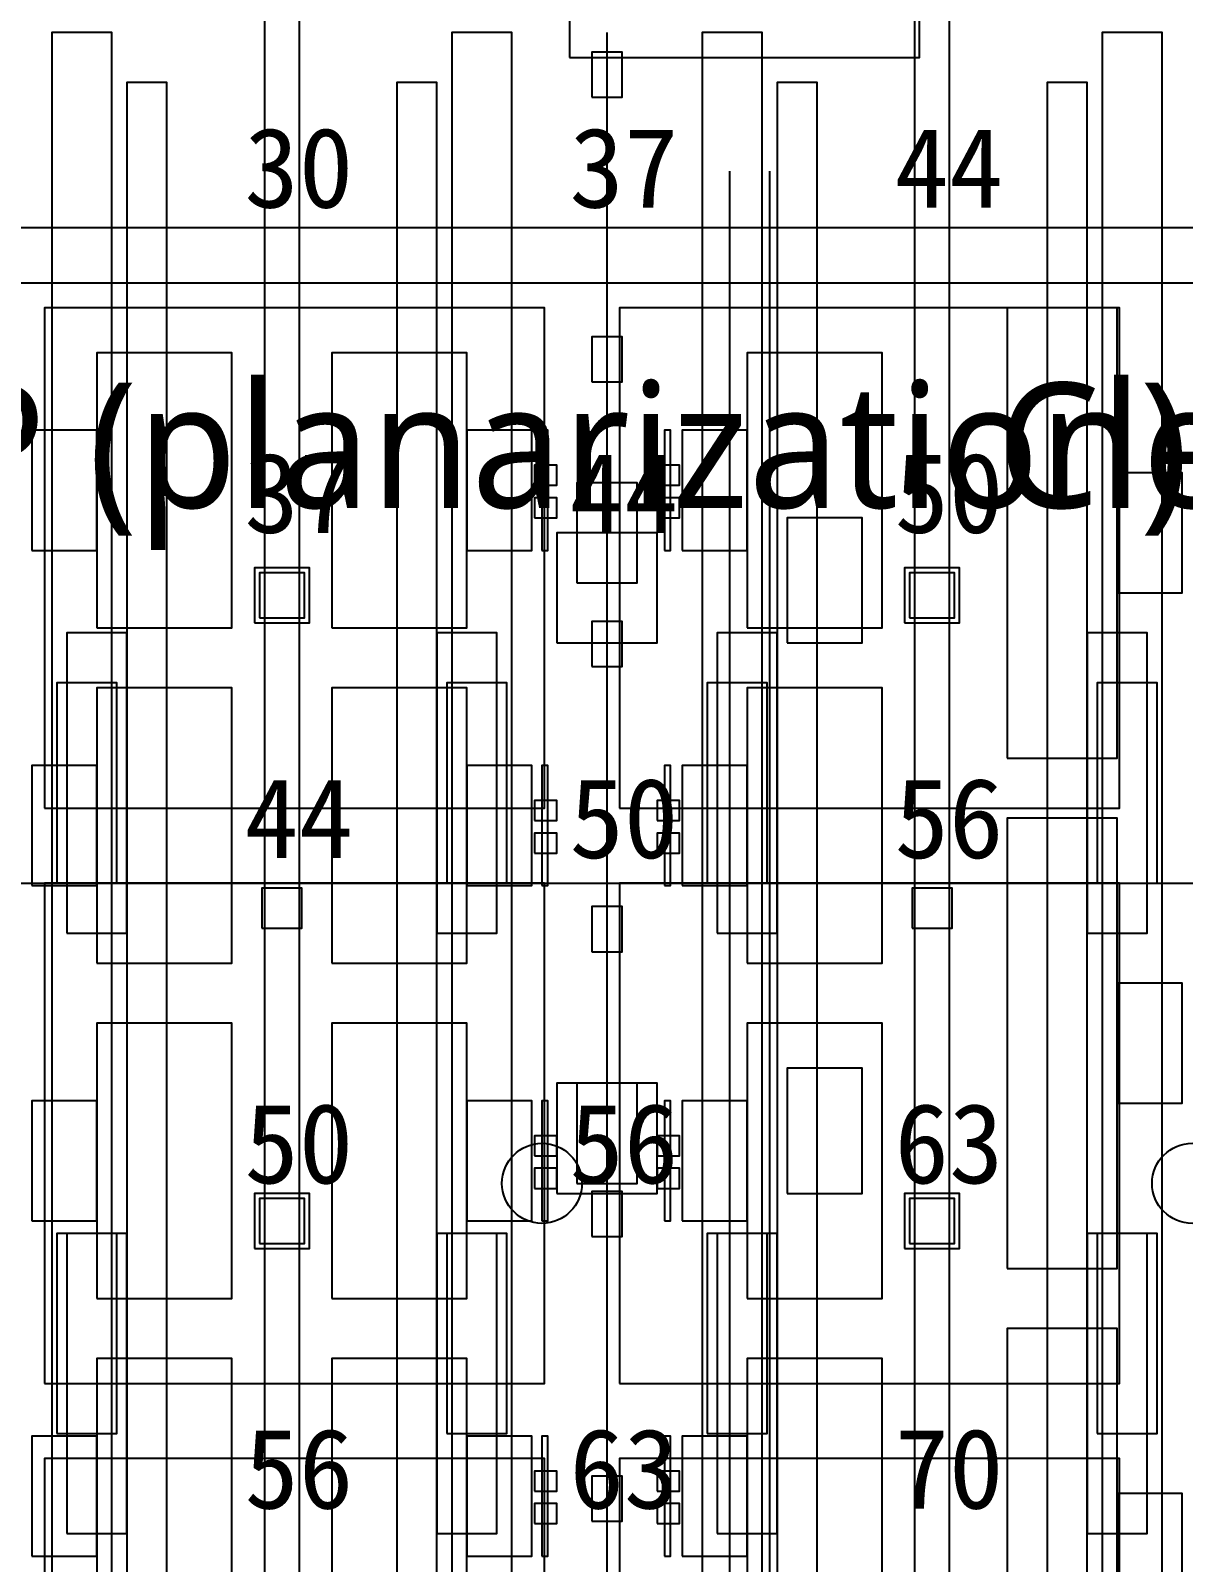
# Model space of a CAD drawing. Header units: metres. Extents: x -1640 to 1560, y -268 to 2338.
# Drawn here: x -94.78 to -71.72, y 1430.42 to 1461.04 of the extents above; entities that cross this region are included whole.
import ezdxf

# ---------------------------------------------------------------- set-up
doc = ezdxf.new("R2010")
doc.units = ezdxf.units.M
for name, color, linetype in [('1F_CHL', 4, 'Continuous'), ('1F_PUMP', 2, 'Continuous'), ('1F_SCR', 3, 'Continuous'), ('1F_STRUCT_COLUMN', 8, 'Continuous'), ('2F_CSF_LATERAL_RACK_CONCEPT', 9, 'Continuous'), ('2F_RFG', 5, 'Continuous'), ('2F_STRUCT_COLUMN', 8, 'Continuous'), ('2F_VMB', 6, 'Continuous'), ('3F_CLEANROOM_OVERHEAD_PIPE_DUCT_CONCEPT', 9, 'Continuous'), ('3F_CMP', 5, 'Continuous'), ('3F_EHS_EGRESS_DIST_M', 2, 'Continuous'), ('3F_EHS_SAFETY_SHOWER_EYEWASH_CONCEPT', 3, 'Continuous'), ('3F_FOUP', 5, 'Continuous'), ('3F_OHT', 9, 'Continuous'), ('3F_OHTV', 1, 'Continuous'), ('3F_STRUCT_COLUMN', 8, 'Continuous'), ('3F_TBAR', 6, 'Continuous'), ('3F_TEXT', 7, 'Continuous'), ('3F_WET', 6, 'Continuous'), ('4F_FFU', 1, 'Continuous'), ('4F_STRUCT_PLENUM_TRUSS_CONCEPT', 9, 'Continuous'), ('5F_CHL', 4, 'Continuous'), ('5F_PUMP', 2, 'Continuous'), ('5F_SCR', 3, 'Continuous'), ('5F_STRUCT_COLUMN', 8, 'Continuous'), ('6F_CSF_LATERAL_RACK_CONCEPT', 9, 'Continuous'), ('6F_RFG', 5, 'Continuous'), ('6F_STRUCT_COLUMN', 8, 'Continuous'), ('6F_VMB', 6, 'Continuous'), ('7F_CLEANROOM_OVERHEAD_PIPE_DUCT_CONCEPT', 9, 'Continuous'), ('7F_CMP', 5, 'Continuous'), ('7F_EHS_EGRESS_DIST_M', 2, 'Continuous'), ('7F_EHS_SAFETY_SHOWER_EYEWASH_CONCEPT', 3, 'Continuous'), ('7F_FOUP', 5, 'Continuous'), ('7F_OHT', 9, 'Continuous'), ('7F_OHTV', 1, 'Continuous'), ('7F_STRUCT_COLUMN', 8, 'Continuous'), ('7F_TBAR', 6, 'Continuous'), ('7F_TEXT', 7, 'Continuous'), ('7F_WET', 6, 'Continuous'), ('8F_FFU', 1, 'Continuous'), ('8F_STRUCT_PLENUM_TRUSS_CONCEPT', 9, 'Continuous'), ('RF_RSC', 4, 'Continuous'), ('UTIL_GAS.SPEC_CONCEPT', 3, 'Continuous'), ('UTIL_PCW.R_CONCEPT', 1, 'Continuous'), ('UTIL_PCW.S_CONCEPT', 6, 'Continuous'), ('UTIL_UPW.R_CONCEPT', 2, 'Continuous'), ('UTIL_UPW.S_CONCEPT', 1, 'Continuous')]:
    doc.layers.add(name, color=color, linetype=linetype)
doc.styles.add('KO', font='malgun.ttf')

msp = doc.modelspace()

# ---------------------------------------------------------------- linework, layer by layer
at = {"layer": '1F_CHL'}
for points in [[(-79.65, 1448.8), (-78.15, 1448.8), (-78.15, 1451.3), (-79.65, 1451.3)], [(-79.65, 1437.8), (-78.15, 1437.8), (-78.15, 1440.3), (-79.65, 1440.3)]]:
    msp.add_lwpolyline(points, close=True, dxfattribs=at)
at = {"layer": '1F_PUMP'}
for points in [[(-94.25, 1444), (-93.05, 1444), (-93.05, 1448), (-94.25, 1448)], [(-86.45, 1444), (-85.25, 1444), (-85.25, 1448), (-86.45, 1448)], [(-81.25, 1444), (-80.05, 1444), (-80.05, 1448), (-81.25, 1448)], [(-73.45, 1444), (-72.25, 1444), (-72.25, 1448), (-73.45, 1448)], [(-94.25, 1433), (-93.05, 1433), (-93.05, 1437), (-94.25, 1437)], [(-86.45, 1433), (-85.25, 1433), (-85.25, 1437), (-86.45, 1437)], [(-81.25, 1433), (-80.05, 1433), (-80.05, 1437), (-81.25, 1437)], [(-73.45, 1433), (-72.25, 1433), (-72.25, 1437), (-73.45, 1437)]]:
    msp.add_lwpolyline(points, close=True, dxfattribs=at)
at = {"layer": '1F_SCR'}
for points in [[(-84.25, 1448.8), (-82.25, 1448.8), (-82.25, 1451), (-84.25, 1451)], [(-84.25, 1437.8), (-82.25, 1437.8), (-82.25, 1440), (-84.25, 1440)]]:
    msp.add_lwpolyline(points, close=True, dxfattribs=at)
at = {"layer": '1F_STRUCT_COLUMN'}
for points in [[(-90.3, 1449.2), (-89.2, 1449.2), (-89.2, 1450.3), (-90.3, 1450.3)], [(-77.3, 1449.2), (-76.2, 1449.2), (-76.2, 1450.3), (-77.3, 1450.3)], [(-90.3, 1436.7), (-89.2, 1436.7), (-89.2, 1437.8), (-90.3, 1437.8)], [(-77.3, 1436.7), (-76.2, 1436.7), (-76.2, 1437.8), (-77.3, 1437.8)]]:
    msp.add_lwpolyline(points, close=True, dxfattribs=at)
at = {"layer": '2F_CSF_LATERAL_RACK_CONCEPT'}
for points in [[(-92.85, 1310), (-92.05, 1310), (-92.05, 1460), (-92.85, 1460)], [(-87.45, 1310), (-86.65, 1310), (-86.65, 1460), (-87.45, 1460)], [(-79.85, 1310), (-79.05, 1310), (-79.05, 1460), (-79.85, 1460)], [(-74.45, 1310), (-73.65, 1310), (-73.65, 1460), (-74.45, 1460)]]:
    msp.add_lwpolyline(points, close=True, dxfattribs=at)
at = {"layer": '2F_RFG'}
for points in [[(-94.05, 1443), (-92.85, 1443), (-92.85, 1449), (-94.05, 1449)], [(-86.65, 1443), (-85.45, 1443), (-85.45, 1449), (-86.65, 1449)], [(-81.05, 1443), (-79.85, 1443), (-79.85, 1449), (-81.05, 1449)], [(-73.65, 1443), (-72.45, 1443), (-72.45, 1449), (-73.65, 1449)], [(-94.05, 1431), (-92.85, 1431), (-92.85, 1437), (-94.05, 1437)], [(-86.65, 1431), (-85.45, 1431), (-85.45, 1437), (-86.65, 1437)], [(-81.05, 1431), (-79.85, 1431), (-79.85, 1437), (-81.05, 1437)], [(-73.65, 1431), (-72.45, 1431), (-72.45, 1437), (-73.65, 1437)]]:
    msp.add_lwpolyline(points, close=True, dxfattribs=at)
at = {"layer": '2F_STRUCT_COLUMN'}
for points in [[(-90.2, 1449.3), (-89.3, 1449.3), (-89.3, 1450.2), (-90.2, 1450.2)], [(-77.2, 1449.3), (-76.3, 1449.3), (-76.3, 1450.2), (-77.2, 1450.2)], [(-90.2, 1436.8), (-89.3, 1436.8), (-89.3, 1437.7), (-90.2, 1437.7)], [(-77.2, 1436.8), (-76.3, 1436.8), (-76.3, 1437.7), (-77.2, 1437.7)]]:
    msp.add_lwpolyline(points, close=True, dxfattribs=at)
at = {"layer": '2F_VMB'}
for points in [[(-83.85, 1450), (-82.65, 1450), (-82.65, 1452), (-83.85, 1452)], [(-83.85, 1438), (-82.65, 1438), (-82.65, 1440), (-83.85, 1440)]]:
    msp.add_lwpolyline(points, close=True, dxfattribs=at)
at = {"layer": '3F_CLEANROOM_OVERHEAD_PIPE_DUCT_CONCEPT'}
for points in [[(-94.35, 1309), (-93.15, 1309), (-93.15, 1461), (-94.35, 1461)], [(-86.35, 1309), (-85.15, 1309), (-85.15, 1461), (-86.35, 1461)], [(-81.35, 1309), (-80.15, 1309), (-80.15, 1461), (-81.35, 1461)], [(-73.35, 1309), (-72.15, 1309), (-72.15, 1461), (-73.35, 1461)]]:
    msp.add_lwpolyline(points, close=True, dxfattribs=at)
at = {"layer": '3F_CMP'}
for points in [[(-93.45, 1449.1), (-90.75, 1449.1), (-90.75, 1454.6), (-93.45, 1454.6)], [(-88.75, 1449.1), (-86.05, 1449.1), (-86.05, 1454.6), (-88.75, 1454.6)], [(-80.45, 1449.1), (-77.75, 1449.1), (-77.75, 1454.6), (-80.45, 1454.6)], [(-94.75, 1450.65), (-93.45, 1450.65), (-93.45, 1453.05), (-94.75, 1453.05)], [(-86.05, 1450.65), (-84.75, 1450.65), (-84.75, 1453.05), (-86.05, 1453.05)], [(-81.75, 1450.65), (-80.45, 1450.65), (-80.45, 1453.05), (-81.75, 1453.05)], [(-93.45, 1442.4), (-90.75, 1442.4), (-90.75, 1447.9), (-93.45, 1447.9)], [(-88.75, 1442.4), (-86.05, 1442.4), (-86.05, 1447.9), (-88.75, 1447.9)], [(-80.45, 1442.4), (-77.75, 1442.4), (-77.75, 1447.9), (-80.45, 1447.9)], [(-94.75, 1443.95), (-93.45, 1443.95), (-93.45, 1446.35), (-94.75, 1446.35)], [(-86.05, 1443.95), (-84.75, 1443.95), (-84.75, 1446.35), (-86.05, 1446.35)], [(-81.75, 1443.95), (-80.45, 1443.95), (-80.45, 1446.35), (-81.75, 1446.35)], [(-93.45, 1435.7), (-90.75, 1435.7), (-90.75, 1441.2), (-93.45, 1441.2)], [(-88.75, 1435.7), (-86.05, 1435.7), (-86.05, 1441.2), (-88.75, 1441.2)], [(-80.45, 1435.7), (-77.75, 1435.7), (-77.75, 1441.2), (-80.45, 1441.2)], [(-94.75, 1437.25), (-93.45, 1437.25), (-93.45, 1439.65), (-94.75, 1439.65)], [(-86.05, 1437.25), (-84.75, 1437.25), (-84.75, 1439.65), (-86.05, 1439.65)], [(-81.75, 1437.25), (-80.45, 1437.25), (-80.45, 1439.65), (-81.75, 1439.65)], [(-93.45, 1429), (-90.75, 1429), (-90.75, 1434.5), (-93.45, 1434.5)], [(-88.75, 1429), (-86.05, 1429), (-86.05, 1434.5), (-88.75, 1434.5)], [(-80.45, 1429), (-77.75, 1429), (-77.75, 1434.5), (-80.45, 1434.5)], [(-94.75, 1430.55), (-93.45, 1430.55), (-93.45, 1432.95), (-94.75, 1432.95)], [(-86.05, 1430.55), (-84.75, 1430.55), (-84.75, 1432.95), (-86.05, 1432.95)], [(-81.75, 1430.55), (-80.45, 1430.55), (-80.45, 1432.95), (-81.75, 1432.95)]]:
    msp.add_lwpolyline(points, close=True, dxfattribs=at)
at = {"layer": '3F_EHS_SAFETY_SHOWER_EYEWASH_CONCEPT'}
for centre in [(-84.55, 1438), (-71.55, 1438)]:
    msp.add_circle(centre, 0.8, dxfattribs=at)
at = {"layer": '3F_FOUP'}
for points in [[(-84.7, 1451.95), (-84.25, 1451.95), (-84.25, 1452.35), (-84.7, 1452.35)], [(-82.25, 1451.95), (-81.8, 1451.95), (-81.8, 1452.35), (-82.25, 1452.35)], [(-84.7, 1451.3), (-84.25, 1451.3), (-84.25, 1451.7), (-84.7, 1451.7)], [(-82.25, 1451.3), (-81.8, 1451.3), (-81.8, 1451.7), (-82.25, 1451.7)], [(-84.7, 1445.25), (-84.25, 1445.25), (-84.25, 1445.65), (-84.7, 1445.65)], [(-82.25, 1445.25), (-81.8, 1445.25), (-81.8, 1445.65), (-82.25, 1445.65)], [(-84.7, 1444.6), (-84.25, 1444.6), (-84.25, 1445), (-84.7, 1445)], [(-82.25, 1444.6), (-81.8, 1444.6), (-81.8, 1445), (-82.25, 1445)], [(-84.7, 1438.55), (-84.25, 1438.55), (-84.25, 1438.95), (-84.7, 1438.95)], [(-82.25, 1438.55), (-81.8, 1438.55), (-81.8, 1438.95), (-82.25, 1438.95)], [(-84.7, 1437.9), (-84.25, 1437.9), (-84.25, 1438.3), (-84.7, 1438.3)], [(-82.25, 1437.9), (-81.8, 1437.9), (-81.8, 1438.3), (-82.25, 1438.3)], [(-84.7, 1431.85), (-84.25, 1431.85), (-84.25, 1432.25), (-84.7, 1432.25)], [(-82.25, 1431.85), (-81.8, 1431.85), (-81.8, 1432.25), (-82.25, 1432.25)], [(-84.7, 1431.2), (-84.25, 1431.2), (-84.25, 1431.6), (-84.7, 1431.6)], [(-82.25, 1431.2), (-81.8, 1431.2), (-81.8, 1431.6), (-82.25, 1431.6)]]:
    msp.add_lwpolyline(points, close=True, dxfattribs=at)
at = {"layer": '3F_OHT'}
msp.add_line((-83.25, 1389), (-83.25, 1461), dxfattribs=at)
at = {"layer": '3F_OHTV'}
for points in [[(-83.55, 1459.71), (-82.95, 1459.71), (-82.95, 1460.61), (-83.55, 1460.61)], [(-83.55, 1454.02), (-82.95, 1454.02), (-82.95, 1454.92), (-83.55, 1454.92)], [(-83.55, 1448.33), (-82.95, 1448.33), (-82.95, 1449.23), (-83.55, 1449.23)], [(-83.55, 1442.63), (-82.95, 1442.63), (-82.95, 1443.53), (-83.55, 1443.53)], [(-83.55, 1436.94), (-82.95, 1436.94), (-82.95, 1437.84), (-83.55, 1437.84)], [(-83.55, 1431.25), (-82.95, 1431.25), (-82.95, 1432.15), (-83.55, 1432.15)]]:
    msp.add_lwpolyline(points, close=True, dxfattribs=at)
at = {"layer": '3F_STRUCT_COLUMN'}
for points in [[(-90.15, 1443.1), (-89.35, 1443.1), (-89.35, 1443.9), (-90.15, 1443.9)], [(-77.15, 1443.1), (-76.35, 1443.1), (-76.35, 1443.9), (-77.15, 1443.9)]]:
    msp.add_lwpolyline(points, close=True, dxfattribs=at)
at = {"layer": '3F_TBAR'}
for points in [[(-84.55, 1450.65), (-84.43, 1450.65), (-84.43, 1453.05), (-84.55, 1453.05)], [(-82.1, 1450.65), (-81.98, 1450.65), (-81.98, 1453.05), (-82.1, 1453.05)], [(-84.55, 1443.95), (-84.43, 1443.95), (-84.43, 1446.35), (-84.55, 1446.35)], [(-82.1, 1443.95), (-81.98, 1443.95), (-81.98, 1446.35), (-82.1, 1446.35)], [(-84.55, 1437.25), (-84.43, 1437.25), (-84.43, 1439.65), (-84.55, 1439.65)], [(-82.1, 1437.25), (-81.98, 1437.25), (-81.98, 1439.65), (-82.1, 1439.65)], [(-84.55, 1430.55), (-84.43, 1430.55), (-84.43, 1432.95), (-84.55, 1432.95)], [(-82.1, 1430.55), (-81.98, 1430.55), (-81.98, 1432.95), (-82.1, 1432.95)]]:
    msp.add_lwpolyline(points, close=True, dxfattribs=at)
at = {"layer": '3F_WET'}
for points in [[(-75.25, 1446.5), (-73.05, 1446.5), (-73.05, 1455.5), (-75.25, 1455.5)], [(-73.05, 1449.8), (-71.75, 1449.8), (-71.75, 1452.2), (-73.05, 1452.2)], [(-75.25, 1436.3), (-73.05, 1436.3), (-73.05, 1445.3), (-75.25, 1445.3)], [(-73.05, 1439.6), (-71.75, 1439.6), (-71.75, 1442), (-73.05, 1442)], [(-75.25, 1426.1), (-73.05, 1426.1), (-73.05, 1435.1), (-75.25, 1435.1)], [(-73.05, 1429.4), (-71.75, 1429.4), (-71.75, 1431.8), (-73.05, 1431.8)]]:
    msp.add_lwpolyline(points, close=True, dxfattribs=at)
at = {"layer": '4F_FFU'}
for points in [[(-94.5, 1445.5), (-84.5, 1445.5), (-84.5, 1455.5), (-94.5, 1455.5)], [(-83, 1445.5), (-73, 1445.5), (-73, 1455.5), (-83, 1455.5)], [(-94.5, 1434), (-84.5, 1434), (-84.5, 1444), (-94.5, 1444)], [(-83, 1434), (-73, 1434), (-73, 1444), (-83, 1444)], [(-94.5, 1422.5), (-84.5, 1422.5), (-84.5, 1432.5), (-94.5, 1432.5)], [(-83, 1422.5), (-73, 1422.5), (-73, 1432.5), (-83, 1432.5)]]:
    msp.add_lwpolyline(points, close=True, dxfattribs=at)
at = {"layer": '4F_STRUCT_PLENUM_TRUSS_CONCEPT'}
for points in [[(-90.1, 1306), (-89.4, 1306), (-89.4, 1464), (-90.1, 1464)], [(-77.1, 1306), (-76.4, 1306), (-76.4, 1464), (-77.1, 1464)]]:
    msp.add_lwpolyline(points, close=True, dxfattribs=at)
at = {"layer": '5F_CHL'}
for points in [[(-79.65, 1448.8), (-78.15, 1448.8), (-78.15, 1451.3), (-79.65, 1451.3)], [(-79.65, 1437.8), (-78.15, 1437.8), (-78.15, 1440.3), (-79.65, 1440.3)]]:
    msp.add_lwpolyline(points, close=True, dxfattribs=at)
at = {"layer": '5F_PUMP'}
for points in [[(-94.25, 1444), (-93.05, 1444), (-93.05, 1448), (-94.25, 1448)], [(-86.45, 1444), (-85.25, 1444), (-85.25, 1448), (-86.45, 1448)], [(-81.25, 1444), (-80.05, 1444), (-80.05, 1448), (-81.25, 1448)], [(-73.45, 1444), (-72.25, 1444), (-72.25, 1448), (-73.45, 1448)], [(-94.25, 1433), (-93.05, 1433), (-93.05, 1437), (-94.25, 1437)], [(-86.45, 1433), (-85.25, 1433), (-85.25, 1437), (-86.45, 1437)], [(-81.25, 1433), (-80.05, 1433), (-80.05, 1437), (-81.25, 1437)], [(-73.45, 1433), (-72.25, 1433), (-72.25, 1437), (-73.45, 1437)]]:
    msp.add_lwpolyline(points, close=True, dxfattribs=at)
at = {"layer": '5F_SCR'}
for points in [[(-84.25, 1448.8), (-82.25, 1448.8), (-82.25, 1451), (-84.25, 1451)], [(-84.25, 1437.8), (-82.25, 1437.8), (-82.25, 1440), (-84.25, 1440)]]:
    msp.add_lwpolyline(points, close=True, dxfattribs=at)
at = {"layer": '5F_STRUCT_COLUMN'}
for points in [[(-90.3, 1449.2), (-89.2, 1449.2), (-89.2, 1450.3), (-90.3, 1450.3)], [(-77.3, 1449.2), (-76.2, 1449.2), (-76.2, 1450.3), (-77.3, 1450.3)], [(-90.3, 1436.7), (-89.2, 1436.7), (-89.2, 1437.8), (-90.3, 1437.8)], [(-77.3, 1436.7), (-76.2, 1436.7), (-76.2, 1437.8), (-77.3, 1437.8)]]:
    msp.add_lwpolyline(points, close=True, dxfattribs=at)
at = {"layer": '6F_CSF_LATERAL_RACK_CONCEPT'}
for points in [[(-92.85, 1310), (-92.05, 1310), (-92.05, 1460), (-92.85, 1460)], [(-87.45, 1310), (-86.65, 1310), (-86.65, 1460), (-87.45, 1460)], [(-79.85, 1310), (-79.05, 1310), (-79.05, 1460), (-79.85, 1460)], [(-74.45, 1310), (-73.65, 1310), (-73.65, 1460), (-74.45, 1460)]]:
    msp.add_lwpolyline(points, close=True, dxfattribs=at)
at = {"layer": '6F_RFG'}
for points in [[(-94.05, 1443), (-92.85, 1443), (-92.85, 1449), (-94.05, 1449)], [(-86.65, 1443), (-85.45, 1443), (-85.45, 1449), (-86.65, 1449)], [(-81.05, 1443), (-79.85, 1443), (-79.85, 1449), (-81.05, 1449)], [(-73.65, 1443), (-72.45, 1443), (-72.45, 1449), (-73.65, 1449)], [(-94.05, 1431), (-92.85, 1431), (-92.85, 1437), (-94.05, 1437)], [(-86.65, 1431), (-85.45, 1431), (-85.45, 1437), (-86.65, 1437)], [(-81.05, 1431), (-79.85, 1431), (-79.85, 1437), (-81.05, 1437)], [(-73.65, 1431), (-72.45, 1431), (-72.45, 1437), (-73.65, 1437)]]:
    msp.add_lwpolyline(points, close=True, dxfattribs=at)
at = {"layer": '6F_STRUCT_COLUMN'}
for points in [[(-90.2, 1449.3), (-89.3, 1449.3), (-89.3, 1450.2), (-90.2, 1450.2)], [(-77.2, 1449.3), (-76.3, 1449.3), (-76.3, 1450.2), (-77.2, 1450.2)], [(-90.2, 1436.8), (-89.3, 1436.8), (-89.3, 1437.7), (-90.2, 1437.7)], [(-77.2, 1436.8), (-76.3, 1436.8), (-76.3, 1437.7), (-77.2, 1437.7)]]:
    msp.add_lwpolyline(points, close=True, dxfattribs=at)
at = {"layer": '6F_VMB'}
for points in [[(-83.85, 1450), (-82.65, 1450), (-82.65, 1452), (-83.85, 1452)], [(-83.85, 1438), (-82.65, 1438), (-82.65, 1440), (-83.85, 1440)]]:
    msp.add_lwpolyline(points, close=True, dxfattribs=at)
at = {"layer": '7F_CLEANROOM_OVERHEAD_PIPE_DUCT_CONCEPT'}
for points in [[(-94.35, 1309), (-93.15, 1309), (-93.15, 1461), (-94.35, 1461)], [(-86.35, 1309), (-85.15, 1309), (-85.15, 1461), (-86.35, 1461)], [(-81.35, 1309), (-80.15, 1309), (-80.15, 1461), (-81.35, 1461)], [(-73.35, 1309), (-72.15, 1309), (-72.15, 1461), (-73.35, 1461)]]:
    msp.add_lwpolyline(points, close=True, dxfattribs=at)
at = {"layer": '7F_CMP'}
for points in [[(-93.45, 1449.1), (-90.75, 1449.1), (-90.75, 1454.6), (-93.45, 1454.6)], [(-88.75, 1449.1), (-86.05, 1449.1), (-86.05, 1454.6), (-88.75, 1454.6)], [(-80.45, 1449.1), (-77.75, 1449.1), (-77.75, 1454.6), (-80.45, 1454.6)], [(-94.75, 1450.65), (-93.45, 1450.65), (-93.45, 1453.05), (-94.75, 1453.05)], [(-86.05, 1450.65), (-84.75, 1450.65), (-84.75, 1453.05), (-86.05, 1453.05)], [(-81.75, 1450.65), (-80.45, 1450.65), (-80.45, 1453.05), (-81.75, 1453.05)], [(-93.45, 1442.4), (-90.75, 1442.4), (-90.75, 1447.9), (-93.45, 1447.9)], [(-88.75, 1442.4), (-86.05, 1442.4), (-86.05, 1447.9), (-88.75, 1447.9)], [(-80.45, 1442.4), (-77.75, 1442.4), (-77.75, 1447.9), (-80.45, 1447.9)], [(-94.75, 1443.95), (-93.45, 1443.95), (-93.45, 1446.35), (-94.75, 1446.35)], [(-86.05, 1443.95), (-84.75, 1443.95), (-84.75, 1446.35), (-86.05, 1446.35)], [(-81.75, 1443.95), (-80.45, 1443.95), (-80.45, 1446.35), (-81.75, 1446.35)], [(-93.45, 1435.7), (-90.75, 1435.7), (-90.75, 1441.2), (-93.45, 1441.2)], [(-88.75, 1435.7), (-86.05, 1435.7), (-86.05, 1441.2), (-88.75, 1441.2)], [(-80.45, 1435.7), (-77.75, 1435.7), (-77.75, 1441.2), (-80.45, 1441.2)], [(-94.75, 1437.25), (-93.45, 1437.25), (-93.45, 1439.65), (-94.75, 1439.65)], [(-86.05, 1437.25), (-84.75, 1437.25), (-84.75, 1439.65), (-86.05, 1439.65)], [(-81.75, 1437.25), (-80.45, 1437.25), (-80.45, 1439.65), (-81.75, 1439.65)], [(-93.45, 1429), (-90.75, 1429), (-90.75, 1434.5), (-93.45, 1434.5)], [(-88.75, 1429), (-86.05, 1429), (-86.05, 1434.5), (-88.75, 1434.5)], [(-80.45, 1429), (-77.75, 1429), (-77.75, 1434.5), (-80.45, 1434.5)], [(-94.75, 1430.55), (-93.45, 1430.55), (-93.45, 1432.95), (-94.75, 1432.95)], [(-86.05, 1430.55), (-84.75, 1430.55), (-84.75, 1432.95), (-86.05, 1432.95)], [(-81.75, 1430.55), (-80.45, 1430.55), (-80.45, 1432.95), (-81.75, 1432.95)]]:
    msp.add_lwpolyline(points, close=True, dxfattribs=at)
at = {"layer": '7F_EHS_SAFETY_SHOWER_EYEWASH_CONCEPT'}
for centre in [(-84.55, 1438), (-71.55, 1438)]:
    msp.add_circle(centre, 0.8, dxfattribs=at)
at = {"layer": '7F_FOUP'}
for points in [[(-84.7, 1451.95), (-84.25, 1451.95), (-84.25, 1452.35), (-84.7, 1452.35)], [(-82.25, 1451.95), (-81.8, 1451.95), (-81.8, 1452.35), (-82.25, 1452.35)], [(-84.7, 1451.3), (-84.25, 1451.3), (-84.25, 1451.7), (-84.7, 1451.7)], [(-82.25, 1451.3), (-81.8, 1451.3), (-81.8, 1451.7), (-82.25, 1451.7)], [(-84.7, 1445.25), (-84.25, 1445.25), (-84.25, 1445.65), (-84.7, 1445.65)], [(-82.25, 1445.25), (-81.8, 1445.25), (-81.8, 1445.65), (-82.25, 1445.65)], [(-84.7, 1444.6), (-84.25, 1444.6), (-84.25, 1445), (-84.7, 1445)], [(-82.25, 1444.6), (-81.8, 1444.6), (-81.8, 1445), (-82.25, 1445)], [(-84.7, 1438.55), (-84.25, 1438.55), (-84.25, 1438.95), (-84.7, 1438.95)], [(-82.25, 1438.55), (-81.8, 1438.55), (-81.8, 1438.95), (-82.25, 1438.95)], [(-84.7, 1437.9), (-84.25, 1437.9), (-84.25, 1438.3), (-84.7, 1438.3)], [(-82.25, 1437.9), (-81.8, 1437.9), (-81.8, 1438.3), (-82.25, 1438.3)], [(-84.7, 1431.85), (-84.25, 1431.85), (-84.25, 1432.25), (-84.7, 1432.25)], [(-82.25, 1431.85), (-81.8, 1431.85), (-81.8, 1432.25), (-82.25, 1432.25)], [(-84.7, 1431.2), (-84.25, 1431.2), (-84.25, 1431.6), (-84.7, 1431.6)], [(-82.25, 1431.2), (-81.8, 1431.2), (-81.8, 1431.6), (-82.25, 1431.6)]]:
    msp.add_lwpolyline(points, close=True, dxfattribs=at)
at = {"layer": '7F_OHT'}
msp.add_line((-83.25, 1389), (-83.25, 1461), dxfattribs=at)
at = {"layer": '7F_OHTV'}
for points in [[(-83.55, 1459.71), (-82.95, 1459.71), (-82.95, 1460.61), (-83.55, 1460.61)], [(-83.55, 1454.02), (-82.95, 1454.02), (-82.95, 1454.92), (-83.55, 1454.92)], [(-83.55, 1448.33), (-82.95, 1448.33), (-82.95, 1449.23), (-83.55, 1449.23)], [(-83.55, 1442.63), (-82.95, 1442.63), (-82.95, 1443.53), (-83.55, 1443.53)], [(-83.55, 1436.94), (-82.95, 1436.94), (-82.95, 1437.84), (-83.55, 1437.84)], [(-83.55, 1431.25), (-82.95, 1431.25), (-82.95, 1432.15), (-83.55, 1432.15)]]:
    msp.add_lwpolyline(points, close=True, dxfattribs=at)
at = {"layer": '7F_STRUCT_COLUMN'}
for points in [[(-90.15, 1443.1), (-89.35, 1443.1), (-89.35, 1443.9), (-90.15, 1443.9)], [(-77.15, 1443.1), (-76.35, 1443.1), (-76.35, 1443.9), (-77.15, 1443.9)]]:
    msp.add_lwpolyline(points, close=True, dxfattribs=at)
at = {"layer": '7F_TBAR'}
for points in [[(-84.55, 1450.65), (-84.43, 1450.65), (-84.43, 1453.05), (-84.55, 1453.05)], [(-82.1, 1450.65), (-81.98, 1450.65), (-81.98, 1453.05), (-82.1, 1453.05)], [(-84.55, 1443.95), (-84.43, 1443.95), (-84.43, 1446.35), (-84.55, 1446.35)], [(-82.1, 1443.95), (-81.98, 1443.95), (-81.98, 1446.35), (-82.1, 1446.35)], [(-84.55, 1437.25), (-84.43, 1437.25), (-84.43, 1439.65), (-84.55, 1439.65)], [(-82.1, 1437.25), (-81.98, 1437.25), (-81.98, 1439.65), (-82.1, 1439.65)], [(-84.55, 1430.55), (-84.43, 1430.55), (-84.43, 1432.95), (-84.55, 1432.95)], [(-82.1, 1430.55), (-81.98, 1430.55), (-81.98, 1432.95), (-82.1, 1432.95)]]:
    msp.add_lwpolyline(points, close=True, dxfattribs=at)
at = {"layer": '7F_WET'}
for points in [[(-75.25, 1446.5), (-73.05, 1446.5), (-73.05, 1455.5), (-75.25, 1455.5)], [(-73.05, 1449.8), (-71.75, 1449.8), (-71.75, 1452.2), (-73.05, 1452.2)], [(-75.25, 1436.3), (-73.05, 1436.3), (-73.05, 1445.3), (-75.25, 1445.3)], [(-73.05, 1439.6), (-71.75, 1439.6), (-71.75, 1442), (-73.05, 1442)], [(-75.25, 1426.1), (-73.05, 1426.1), (-73.05, 1435.1), (-75.25, 1435.1)], [(-73.05, 1429.4), (-71.75, 1429.4), (-71.75, 1431.8), (-73.05, 1431.8)]]:
    msp.add_lwpolyline(points, close=True, dxfattribs=at)
at = {"layer": '8F_FFU'}
for points in [[(-94.5, 1445.5), (-84.5, 1445.5), (-84.5, 1455.5), (-94.5, 1455.5)], [(-83, 1445.5), (-73, 1445.5), (-73, 1455.5), (-83, 1455.5)], [(-94.5, 1434), (-84.5, 1434), (-84.5, 1444), (-94.5, 1444)], [(-83, 1434), (-73, 1434), (-73, 1444), (-83, 1444)], [(-94.5, 1422.5), (-84.5, 1422.5), (-84.5, 1432.5), (-94.5, 1432.5)], [(-83, 1422.5), (-73, 1422.5), (-73, 1432.5), (-83, 1432.5)]]:
    msp.add_lwpolyline(points, close=True, dxfattribs=at)
at = {"layer": '8F_STRUCT_PLENUM_TRUSS_CONCEPT'}
for points in [[(-90.1, 1306), (-89.4, 1306), (-89.4, 1464), (-90.1, 1464)], [(-77.1, 1306), (-76.4, 1306), (-76.4, 1464), (-77.1, 1464)]]:
    msp.add_lwpolyline(points, close=True, dxfattribs=at)
at = {"layer": 'RF_RSC'}
msp.add_lwpolyline([(-84, 1460.5), (-77, 1460.5), (-77, 1465.5), (-84, 1465.5)], close=True, dxfattribs=at)
at = {"layer": 'UTIL_GAS.SPEC_CONCEPT'}
msp.add_line((-274.3, 1444), (293.3, 1444), dxfattribs=at)
msp.add_line((-274.3, 1444), (293.3, 1444), dxfattribs=at)
at = {"layer": 'UTIL_PCW.R_CONCEPT'}
msp.add_line((-79.995, 1311.78), (-79.995, 1458.23), dxfattribs=at)
msp.add_line((-79.995, 1311.78), (-79.995, 1458.23), dxfattribs=at)
at = {"layer": 'UTIL_PCW.S_CONCEPT'}
msp.add_line((-80.795, 1311.78), (-80.795, 1458.23), dxfattribs=at)
msp.add_line((-80.795, 1311.78), (-80.795, 1458.23), dxfattribs=at)
at = {"layer": 'UTIL_UPW.R_CONCEPT'}
msp.add_line((-276.3, 1457.1), (293.3, 1457.1), dxfattribs=at)
msp.add_line((-276.3, 1457.1), (293.3, 1457.1), dxfattribs=at)
at = {"layer": 'UTIL_UPW.S_CONCEPT'}
msp.add_line((-276.3, 1456), (293.3, 1456), dxfattribs=at)
msp.add_line((-276.3, 1456), (293.3, 1456), dxfattribs=at)

# ---------------------------------------------------------------- texts
at = {"layer": '3F_EHS_EGRESS_DIST_M'}
for s, p in [('30', (-90.5, 1457.5)), ('37', (-84, 1457.5)), ('44', (-77.5, 1457.5)), ('37', (-90.5, 1451)), ('44', (-84, 1451)), ('50', (-77.5, 1451)), ('44', (-90.5, 1444.5)), ('50', (-84, 1444.5)), ('56', (-77.5, 1444.5)), ('50', (-90.5, 1438)), ('56', (-84, 1438)), ('63', (-77.5, 1438)), ('56', (-90.5, 1431.5)), ('63', (-84, 1431.5)), ('70', (-77.5, 1431.5))]:
    msp.add_text(s, height=1.6, dxfattribs=at).set_placement(p)
at = {"layer": '3F_TEXT', "style": 'KO'}
for s, p in [('CMP (planarization) zone (concept)', (-101.45, 1451.5)), ('Clean/wet zone (concept)', (-75.45, 1451.5))]:
    msp.add_text(s, height=2.5, dxfattribs=at).set_placement(p)
at = {"layer": '7F_EHS_EGRESS_DIST_M'}
for s, p in [('30', (-90.5, 1457.5)), ('37', (-84, 1457.5)), ('44', (-77.5, 1457.5)), ('37', (-90.5, 1451)), ('44', (-84, 1451)), ('50', (-77.5, 1451)), ('44', (-90.5, 1444.5)), ('50', (-84, 1444.5)), ('56', (-77.5, 1444.5)), ('50', (-90.5, 1438)), ('56', (-84, 1438)), ('63', (-77.5, 1438)), ('56', (-90.5, 1431.5)), ('63', (-84, 1431.5)), ('70', (-77.5, 1431.5))]:
    msp.add_text(s, height=1.6, dxfattribs=at).set_placement(p)
at = {"layer": '7F_TEXT', "style": 'KO'}
for s, p in [('CMP (planarization) zone (concept)', (-101.45, 1451.5)), ('Clean/wet zone (concept)', (-75.45, 1451.5))]:
    msp.add_text(s, height=2.5, dxfattribs=at).set_placement(p)

doc.saveas('drawing.dxf')
